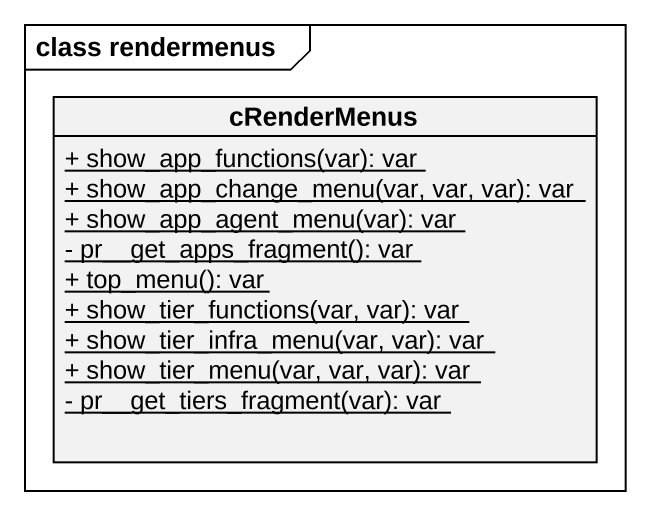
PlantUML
@startuml
mainframe class rendermenus
hide circle
hide empty members
skinparam classAttributeIconSize 0
class cRenderMenus {
  {static} + show_app_functions(var): var
  {static} + show_app_change_menu(var, var, var): var
  {static} + show_app_agent_menu(var): var
  {static} - pr__get_apps_fragment(): var
  {static} + top_menu(): var
  {static} + show_tier_functions(var, var): var
  {static} + show_tier_infra_menu(var, var): var
  {static} + show_tier_menu(var, var, var): var
  {static} - pr__get_tiers_fragment(var): var
}
@enduml
